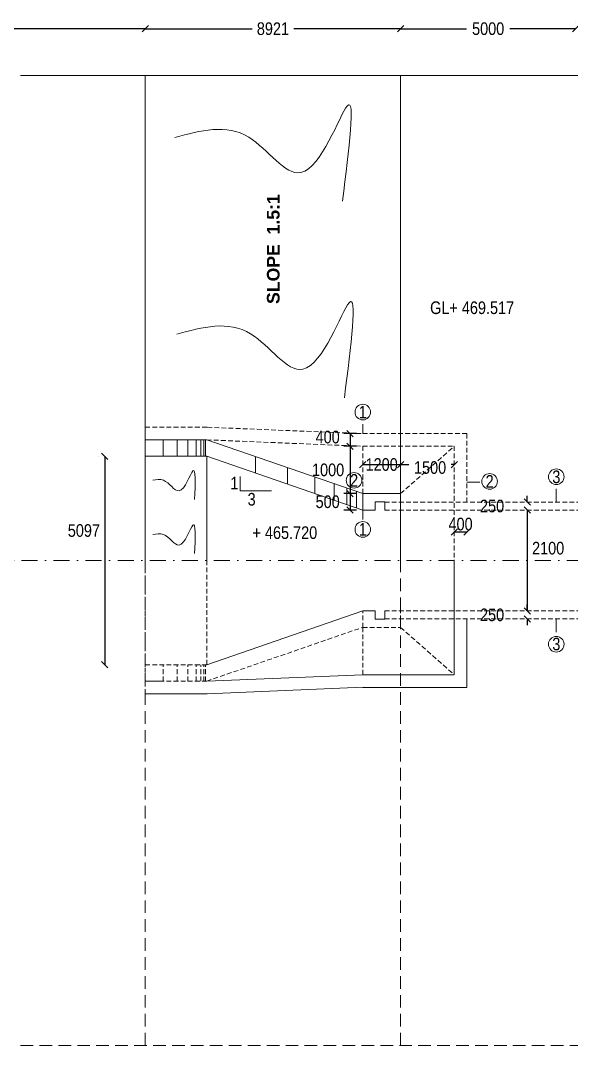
# Model space of a CAD drawing. Header units: millimetres. Extents: x 283753 to 367753, y 96727 to 160762.
# Drawn here: x 299293 to 308020, y 125487 to 141732 of the extents above; entities that cross this region are included whole.
import ezdxf

# ---------------------------------------------------------------- set-up
doc = ezdxf.new("R2010")
doc.units = ezdxf.units.MM
for name, pattern in [('CENTER', [2, 1.25, -0.25, 0.25, -0.25]), ('DASHDOTX2', [50.8, 25.4, -12.7, 0, -12.7]), ('HIDDEN', [0.375, 0.25, -0.125])]:
    doc.linetypes.add(name, pattern=pattern)
for name, color, linetype in [('Box', 20, 'Continuous'), ('canal', 5, 'Continuous'), ('CENTER', 5, 'CENTER'), ('headwall', 6, 'Continuous')]:
    doc.layers.add(name, color=color, linetype=linetype)
doc.styles.add('AB', font='ARIALBD_1.TTF')
doc.styles.add('ARIAL NARROW', font='ARIALN_1.TTF')
doc.dimstyles.get("Standard").update_dxf_attribs({"dimtxt": 0.18, "dimasz": 0.18, "dimexe": 0.18, "dimexo": 0.0625, "dimgap": 0.09, "dimtad": 0, "dimtih": 1, "dimtoh": 1, "dimdec": 4, "dimzin": 0, "dimdsep": 46, "dimtxsty": 'Standard', "dimcen": 0.09, "dimadec": 0, "dimazin": 0, "dimtfac": 1, "dimtdec": 4, "dimtofl": 0, "dimtmove": 0, "dimatfit": 3, "dimfxl": 0, "dimtolj": 1, "dimtzin": 0, "dimarcsym": 0})

# ---------------------------------------------------------------- blocks, each defined once
blk = doc.blocks.new('_Oblique')
at = {"color": 0, "linetype": 'ByBlock', "lineweight": -2}
blk.add_line((-0.5, -0.5), (0.5, 0.5), dxfattribs=at)
blk = doc.blocks.new('*D148')
at = {"layer": 'canal', "color": 0, "lineweight": -2, "transparency": 16777216}
for p, q in [((294819, 141601), (297643, 141601)), ((301269, 141601), (298444, 141601))]:
    blk.add_line(p, q, dxfattribs=at)
at = {"layer": 'Defpoints', "color": 0, "transparency": 16777216}
for p in [(294819, 141601), (301269, 141601), (301269, 141601)]:
    blk.add_point(p, dxfattribs=at)
at = {"layer": 'canal', "color": 0, "lineweight": -2, "transparency": 16777216, "xscale": 100, "yscale": 100, "zscale": 100, "rotation": 180}
blk.add_blockref('_Oblique', (294819, 141601), dxfattribs=at)
at = {"layer": 'canal', "color": 0, "lineweight": -2, "transparency": 16777216, "xscale": 100, "yscale": 100, "zscale": 100}
blk.add_blockref('_Oblique', (301269, 141601), dxfattribs=at)
at = {"layer": 'canal', "color": 0, "lineweight": 9, "transparency": 16777216, "insert": (298044, 141601), "char_height": 200, "attachment_point": 5, "style": 'ARIAL NARROW'}
blk.add_mtext('\\A1;10000', dxfattribs=at)
blk = doc.blocks.new('*D149')
at = {"layer": 'canal', "color": 0, "lineweight": -2, "transparency": 16777216}
for p, q in [((301269, 141601), (302962, 141601)), ((305313, 141601), (303620, 141601))]:
    blk.add_line(p, q, dxfattribs=at)
at = {"layer": 'Defpoints', "color": 0, "transparency": 16777216}
for p in [(301269, 141601), (305313, 141601), (305313, 141601)]:
    blk.add_point(p, dxfattribs=at)
at = {"layer": 'canal', "color": 0, "lineweight": -2, "transparency": 16777216, "xscale": 100, "yscale": 100, "zscale": 100, "rotation": 180}
blk.add_blockref('_Oblique', (301269, 141601), dxfattribs=at)
at = {"layer": 'canal', "color": 0, "lineweight": -2, "transparency": 16777216, "xscale": 100, "yscale": 100, "zscale": 100}
blk.add_blockref('_Oblique', (305313, 141601), dxfattribs=at)
at = {"layer": 'canal', "color": 0, "lineweight": 9, "transparency": 16777216, "insert": (303291, 141601), "char_height": 200, "attachment_point": 5, "style": 'ARIAL NARROW'}
blk.add_mtext('\\A1;8921', dxfattribs=at)
blk = doc.blocks.new('*D150')
at = {"layer": 'canal', "color": 0, "lineweight": -2, "transparency": 16777216}
blk.add_line((307320, 133974), (307320, 132374), dxfattribs=at)
at = {"layer": 'Defpoints', "color": 0, "transparency": 16777216}
for p in [(307320, 133974), (307320, 132374), (307320, 132374)]:
    blk.add_point(p, dxfattribs=at)
at = {"layer": 'canal', "color": 0, "lineweight": -2, "transparency": 16777216, "xscale": 100, "yscale": 100, "zscale": 100}
for p, rotation in [((307320, 133974), 90), ((307320, 132374), 270)]:
    blk.add_blockref('_Oblique', p, dxfattribs=dict(at, rotation=rotation))
at = {"layer": 'canal', "color": 0, "lineweight": 9, "transparency": 16777216, "insert": (307650, 133368), "char_height": 200, "attachment_point": 5, "style": 'ARIAL NARROW'}
blk.add_mtext('\\A1;2100', dxfattribs=at)
blk = doc.blocks.new('*D151')
at = {"layer": 'canal', "color": 0, "lineweight": -2, "transparency": 16777216}
for p, q in [((307320, 132374), (307320, 132474)), ((307320, 132249), (307320, 132149))]:
    blk.add_line(p, q, dxfattribs=at)
at = {"layer": 'Defpoints', "color": 0, "transparency": 16777216}
for p in [(307320, 132374), (307320, 132249), (307320, 132249)]:
    blk.add_point(p, dxfattribs=at)
at = {"layer": 'canal', "color": 0, "lineweight": -2, "transparency": 16777216, "xscale": 100, "yscale": 100, "zscale": 100}
for p, rotation in [((307320, 132374), 270), ((307320, 132249), 90)]:
    blk.add_blockref('_Oblique', p, dxfattribs=dict(at, rotation=rotation))
at = {"layer": 'canal', "color": 0, "lineweight": 9, "transparency": 16777216, "insert": (306762, 132311), "char_height": 200, "attachment_point": 5, "style": 'ARIAL NARROW'}
blk.add_mtext('\\A1;250', dxfattribs=at)
blk = doc.blocks.new('*D152')
at = {"layer": 'canal', "color": 0, "lineweight": -2, "transparency": 16777216}
for p, q in [((307320, 134099), (307320, 134199)), ((307320, 133974), (307320, 133874))]:
    blk.add_line(p, q, dxfattribs=at)
at = {"layer": 'Defpoints', "color": 0, "transparency": 16777216}
for p in [(307320, 134099), (307320, 134099), (307320, 133974)]:
    blk.add_point(p, dxfattribs=at)
at = {"layer": 'canal', "color": 0, "lineweight": -2, "transparency": 16777216, "xscale": 100, "yscale": 100, "zscale": 100}
for p, rotation in [((307320, 134099), 270), ((307320, 133974), 90)]:
    blk.add_blockref('_Oblique', p, dxfattribs=dict(at, rotation=rotation))
at = {"layer": 'canal', "color": 0, "lineweight": 9, "transparency": 16777216, "insert": (306762, 134036), "char_height": 200, "attachment_point": 5, "style": 'ARIAL NARROW'}
blk.add_mtext('\\A1;250', dxfattribs=at)
blk = doc.blocks.new('*D153')
at = {"layer": 'canal', "color": 0, "lineweight": -2, "transparency": 16777216}
for p, q in [((308087, 141701), (308087, 141701)), ((305313, 141601), (306355, 141601)), ((308087, 141601), (307044, 141601))]:
    blk.add_line(p, q, dxfattribs=at)
at = {"layer": 'Defpoints', "color": 0, "transparency": 16777216}
for p in [(305313, 141601), (305313, 141601), (308087, 141601)]:
    blk.add_point(p, dxfattribs=at)
at = {"layer": 'canal', "color": 0, "lineweight": -2, "transparency": 16777216, "xscale": 100, "yscale": 100, "zscale": 100, "rotation": 180}
blk.add_blockref('_Oblique', (305313, 141601), dxfattribs=at)
at = {"layer": 'canal', "color": 0, "lineweight": -2, "transparency": 16777216, "xscale": 100, "yscale": 100, "zscale": 100}
blk.add_blockref('_Oblique', (308087, 141601), dxfattribs=at)
at = {"layer": 'canal', "color": 0, "lineweight": 9, "transparency": 16777216, "insert": (306700, 141601), "char_height": 200, "attachment_point": 5, "style": 'ARIAL NARROW'}
blk.add_mtext('\\A1;5000', dxfattribs=at)
blk = doc.blocks.new('*D162')
at = {"layer": 'canal', "color": 0, "lineweight": -2, "transparency": 16777216}
for p, q in [((300527, 134826), (300527, 134826)), ((300627, 134826), (300627, 131522))]:
    blk.add_line(p, q, dxfattribs=at)
at = {"layer": 'Defpoints', "color": 0, "transparency": 16777216}
for p in [(300627, 134826), (300627, 131522), (300627, 131522)]:
    blk.add_point(p, dxfattribs=at)
at = {"layer": 'canal', "color": 0, "lineweight": -2, "transparency": 16777216, "xscale": 100, "yscale": 100, "zscale": 100}
for p, rotation in [((300627, 134826), 90), ((300627, 131522), 270)]:
    blk.add_blockref('_Oblique', p, dxfattribs=dict(at, rotation=rotation))
at = {"layer": 'canal', "color": 0, "lineweight": 9, "transparency": 16777216, "insert": (300297, 133648), "char_height": 200, "attachment_point": 5, "style": 'ARIAL NARROW'}
blk.add_mtext('\\A1;5097', dxfattribs=at)
blk = doc.blocks.new('*D163')
at = {"layer": 'Defpoints', "color": 0, "transparency": 16777216}
for p in [(304713, 134694), (305313, 134694), (305313, 134694)]:
    blk.add_point(p, dxfattribs=at)
at = {"layer": 'headwall', "color": 0, "lineweight": -2, "transparency": 16777216}
blk.add_line((304713, 134694), (305313, 134694), dxfattribs=at)
at = {"layer": 'headwall', "color": 0, "lineweight": -2, "transparency": 16777216, "xscale": 100, "yscale": 100, "zscale": 100, "rotation": 180}
blk.add_blockref('_Oblique', (304713, 134694), dxfattribs=at)
at = {"layer": 'headwall', "color": 0, "lineweight": -2, "transparency": 16777216, "xscale": 100, "yscale": 100, "zscale": 100}
blk.add_blockref('_Oblique', (305313, 134694), dxfattribs=at)
at = {"layer": 'headwall', "color": 0, "lineweight": 9, "transparency": 16777216, "insert": (305013, 134694), "char_height": 200, "attachment_point": 5, "style": 'ARIAL NARROW'}
blk.add_mtext('\\A1;1200', dxfattribs=at)
blk = doc.blocks.new('*D164')
at = {"layer": 'Defpoints', "color": 0, "transparency": 16777216}
for p in [(305313, 134694), (306163, 134694), (306163, 134694)]:
    blk.add_point(p, dxfattribs=at)
at = {"layer": 'headwall', "color": 0, "lineweight": -2, "transparency": 16777216}
for p, q in [((305313, 134694), (305443, 134694)), ((306163, 134694), (306116, 134694))]:
    blk.add_line(p, q, dxfattribs=at)
at = {"layer": 'headwall', "color": 0, "lineweight": -2, "transparency": 16777216, "xscale": 100, "yscale": 100, "zscale": 100, "rotation": 180}
blk.add_blockref('_Oblique', (305313, 134694), dxfattribs=at)
at = {"layer": 'headwall', "color": 0, "lineweight": -2, "transparency": 16777216, "xscale": 100, "yscale": 100, "zscale": 100}
blk.add_blockref('_Oblique', (306163, 134694), dxfattribs=at)
at = {"layer": 'headwall', "color": 0, "lineweight": 9, "transparency": 16777216, "insert": (305780, 134646), "char_height": 200, "attachment_point": 5, "style": 'ARIAL NARROW'}
blk.add_mtext('\\A1;1500', dxfattribs=at)
blk = doc.blocks.new('*D165')
at = {"layer": 'Defpoints', "color": 0, "transparency": 16777216}
for p in [(306163, 133626), (306363, 133626), (306363, 133626)]:
    blk.add_point(p, dxfattribs=at)
at = {"layer": 'headwall', "color": 0, "lineweight": -2, "transparency": 16777216}
blk.add_line((306163, 133626), (306363, 133626), dxfattribs=at)
at = {"layer": 'headwall', "color": 0, "lineweight": -2, "transparency": 16777216, "xscale": 100, "yscale": 100, "zscale": 100, "rotation": 180}
blk.add_blockref('_Oblique', (306163, 133626), dxfattribs=at)
at = {"layer": 'headwall', "color": 0, "lineweight": -2, "transparency": 16777216, "xscale": 100, "yscale": 100, "zscale": 100}
blk.add_blockref('_Oblique', (306363, 133626), dxfattribs=at)
at = {"layer": 'headwall', "color": 0, "lineweight": 9, "transparency": 16777216, "insert": (306263, 133750), "char_height": 200, "attachment_point": 5, "style": 'ARIAL NARROW'}
blk.add_mtext('\\A1;400', dxfattribs=at)
blk = doc.blocks.new('*D166')
at = {"layer": 'Defpoints', "color": 0, "transparency": 16777216}
for p in [(304713, 135184), (304513, 134984), (304713, 134984)]:
    blk.add_point(p, dxfattribs=at)
at = {"layer": 'headwall', "color": 0, "lineweight": -2, "transparency": 16777216}
for p, q in [((304613, 135184), (304413, 135184)), ((304513, 135184), (304513, 134984)), ((304613, 134984), (304413, 134984))]:
    blk.add_line(p, q, dxfattribs=at)
at = {"layer": 'headwall', "color": 0, "lineweight": -2, "transparency": 16777216, "xscale": 100, "yscale": 100, "zscale": 100}
for p, rotation in [((304513, 135184), 90), ((304513, 134984), 270)]:
    blk.add_blockref('_Oblique', p, dxfattribs=dict(at, rotation=rotation))
at = {"layer": 'headwall', "color": 0, "lineweight": 9, "transparency": 16777216, "insert": (304158, 135129), "char_height": 200, "attachment_point": 5, "style": 'ARIAL NARROW'}
blk.add_mtext('\\A1;400', dxfattribs=at)
blk = doc.blocks.new('*D167')
at = {"layer": 'Defpoints', "color": 0, "transparency": 16777216}
for p in [(304713, 134984), (304513, 134234), (304713, 134234)]:
    blk.add_point(p, dxfattribs=at)
at = {"layer": 'headwall', "color": 0, "lineweight": -2, "transparency": 16777216}
for p, q in [((304613, 134984), (304413, 134984)), ((304513, 134984), (304513, 134234)), ((304613, 134234), (304413, 134234))]:
    blk.add_line(p, q, dxfattribs=at)
at = {"layer": 'headwall', "color": 0, "lineweight": -2, "transparency": 16777216, "xscale": 100, "yscale": 100, "zscale": 100}
for p, rotation in [((304513, 134984), 90), ((304513, 134234), 270)]:
    blk.add_blockref('_Oblique', p, dxfattribs=dict(at, rotation=rotation))
at = {"layer": 'headwall', "color": 0, "lineweight": 9, "transparency": 16777216, "insert": (304165, 134609), "char_height": 200, "attachment_point": 5, "style": 'ARIAL NARROW'}
blk.add_mtext('\\A1;1000', dxfattribs=at)
blk = doc.blocks.new('*D168')
at = {"layer": 'Defpoints', "color": 0, "transparency": 16777216}
for p in [(304713, 134234), (304513, 133974), (304713, 133974)]:
    blk.add_point(p, dxfattribs=at)
at = {"layer": 'headwall', "color": 0, "lineweight": -2, "transparency": 16777216}
for p, q in [((304613, 134234), (304413, 134234)), ((304513, 134234), (304513, 133974)), ((304613, 133974), (304413, 133974))]:
    blk.add_line(p, q, dxfattribs=at)
at = {"layer": 'headwall', "color": 0, "lineweight": -2, "transparency": 16777216, "xscale": 100, "yscale": 100, "zscale": 100}
for p, rotation in [((304513, 134234), 90), ((304513, 133974), 270)]:
    blk.add_blockref('_Oblique', p, dxfattribs=dict(at, rotation=rotation))
at = {"layer": 'headwall', "color": 0, "lineweight": 9, "transparency": 16777216, "insert": (304158, 134104), "char_height": 200, "attachment_point": 5, "style": 'ARIAL NARROW'}
blk.add_mtext('\\A1;500', dxfattribs=at)

msp = doc.modelspace()

# ---------------------------------------------------------------- linework, layer by layer
at = {"layer": 'Box', "color": 0, "linetype": 'HIDDEN', "lineweight": 9, "ltscale": 300}
for p, q in [((305062.6, 134098.9), (311517.1, 134098.9)), ((305062.6, 133973.9), (311517.1, 133973.9)), ((305062.6, 132373.9), (311517.1, 132373.9)), ((305062.6, 132248.9), (311517.1, 132248.9))]:
    msp.add_line(p, q, dxfattribs=at)
at = {"layer": 'canal', "color": 0, "linetype": 'Continuous', "lineweight": 9}
for p, q in [((299293.3, 140860.4), (312682, 140860.4)), ((301268.6, 140860.4), (301268.6, 133174)), ((305312.6, 140860.4), (305312.6, 133173.9)), ((302771.2, 134503.1), (302771.2, 134276.8)), ((302771.2, 134276.8), (303269.4, 134276.8))]:
    msp.add_line(p, q, dxfattribs=at)
at = {"layer": 'canal', "color": 0, "linetype": 'HIDDEN', "lineweight": 9, "ltscale": 800}
for p, q in [((301268.6, 125487.5), (301268.6, 133173.9)), ((305312.6, 125487.5), (305312.6, 133173.9)), ((299293.3, 125487.5), (312273.6, 125487.5))]:
    msp.add_line(p, q, dxfattribs=at)
at = {"layer": 'canal', "color": 0, "linetype": 'Continuous', "lineweight": 9}
for points in [[(301738.5, 139876.7), (302907.5, 139883.2), (303733.8, 139321.6), (304467, 140376.7), (304391.7, 138869.5)], [(301768.9, 136759.9), (302937.9, 136766.5), (303764.2, 136204.8), (304497.4, 137259.9), (304422.1, 135752.7)], [(301390, 134444.5), (301556.1, 134446.5), (301804, 134278), (302024, 134594.5), (302050, 134142.3)], [(301390, 133585.1), (301556.1, 133587.1), (301804, 133418.6), (302024, 133735.1), (302050, 133283)]]:
    msp.add_spline(points, degree=3, dxfattribs=at)
at = {"layer": 'CENTER', "color": 0, "linetype": 'DASHDOTX2', "lineweight": 9, "ltscale": 10}
msp.add_line((287621.8, 133173.9), (320364.9, 133173.9), dxfattribs=at)
at = {"layer": 'headwall', "color": 0, "linetype": 'Continuous', "lineweight": 9}
for p, q in [((304712.6, 135184.3), (304712.6, 135332.4)), ((301268.6, 135286.1), (301268.6, 133173.9)), ((301493.6, 135086.1), (301268.6, 135086.1)), ((302243.6, 135086.1), (301268.6, 135086.1)), ((301553.6, 135086.1), (301553.6, 134825.7)), ((301773.6, 135086.1), (301773.6, 134825.7)), ((301943.6, 135086.1), (301943.6, 134825.7)), ((302073.6, 135086.1), (302073.6, 134825.7)), ((302148.6, 135086.1), (302148.6, 134825.7)), ((302198.6, 135086.1), (302198.6, 134825.7)), ((302223.6, 135086.1), (302223.6, 134825.7)), ((302243.6, 135086.1), (304712.6, 134234.3)), ((302243.6, 134825.7), (301268.6, 134825.7)), ((302243.6, 134825.7), (304712.6, 133973.9)), ((302243.6, 134825.7), (302243.6, 133173.9)), ((303015, 134819.9), (303015, 134559.6)), ((303520.2, 134645.6), (303520.2, 134385.3)), ((303956.8, 134495), (303956.8, 134234.7)), ((304262.6, 134389.5), (304262.6, 134129.2)), ((306568.2, 134415), (306362.6, 134415)), ((304462.6, 134320.5), (304462.6, 134060.2)), ((304612.6, 134268.8), (304612.6, 134008.4)), ((304712.6, 134234.3), (304712.6, 133973.9)), ((305312.6, 134234.3), (305312.6, 133973.9)), ((307777.2, 134098.9), (307777.2, 134307.5)), ((304912.6, 134104.1), (304912.6, 133973.9)), ((305062.6, 134104.1), (304912.6, 134104.1)), ((305062.6, 134104.1), (305062.6, 133973.9)), ((304712.6, 133973.2), (304712.6, 133821.1)), ((306162.6, 131363.6), (306162.6, 133173.9)), ((302243.6, 131522.2), (304712.6, 132374)), ((304912.6, 132243.8), (304912.6, 132374)), ((305062.6, 132243.8), (304912.6, 132243.8)), ((305062.6, 132243.8), (305062.6, 132374)), ((306362.6, 131163.6), (306362.6, 132249)), ((307777.2, 132248.9), (307777.2, 132040.3)), ((301493.6, 131261.9), (301268.6, 131261.9)), ((302243.6, 131261.8), (304712.6, 131363.6)), ((304712.6, 131363.6), (306162.6, 131363.6)), ((302251.8, 131062), (304720.8, 131163.8)), ((304712.6, 131163.6), (306362.6, 131163.6)), ((302243.6, 131061.9), (301268.6, 131061.9))]:
    msp.add_line(p, q, dxfattribs=at)
at = {"layer": 'headwall', "color": 0, "linetype": 'HIDDEN', "lineweight": 9, "ltscale": 300}
for p, q in [((302243.6, 135286.1), (301268.6, 135286.1)), ((302251.8, 135285.9), (304720.8, 135184.1)), ((304712.6, 135184.3), (306362.6, 135184.3)), ((306362.6, 135184.3), (306362.6, 134098.9)), ((302243.6, 135086.1), (304712.6, 134984.3)), ((304712.6, 134984.3), (306162.6, 134984.3)), ((304712.6, 134984.3), (304712.6, 134234.3)), ((305312.6, 134234.3), (306162.6, 134984.3)), ((306162.6, 134984.3), (306162.6, 133173.9)), ((301268.6, 131061.9), (301268.6, 133174)), ((302243.6, 133173.9), (302243.6, 131522.2)), ((304712.6, 132113.6), (304712.6, 132374)), ((305312.6, 132113.6), (305312.6, 132373.9)), ((302243.6, 131261.8), (304712.6, 132113.6)), ((304712.6, 132113.6), (305312.6, 132113.6)), ((304712.6, 131363.6), (304712.6, 132113.6)), ((305312.6, 132113.6), (306162.6, 131363.6)), ((302243.6, 131522.2), (301268.6, 131522.2)), ((301553.6, 131261.9), (301553.6, 131522.2)), ((301773.6, 131261.9), (301773.6, 131522.2)), ((301943.6, 131261.9), (301943.6, 131522.2)), ((302073.6, 131261.9), (302073.6, 131522.2)), ((302148.6, 131261.9), (302148.6, 131522.2)), ((302198.6, 131261.9), (302198.6, 131522.2)), ((302223.6, 131261.9), (302223.6, 131522.2)), ((302243.6, 131261.9), (301268.6, 131261.9))]:
    msp.add_line(p, q, dxfattribs=at)
at = {"layer": 'headwall', "color": 0, "linetype": 'ByBlock', "lineweight": 9, "ltscale": 10}
for p, q in [((304712.6, 134234.3), (305312.6, 134234.3)), ((304912.6, 133973.9), (304712.6, 133973.9)), ((304912.6, 132374), (304712.6, 132374))]:
    msp.add_line(p, q, dxfattribs=at)
at = {"layer": 'headwall', "color": 0, "linetype": 'Continuous', "lineweight": 9}
for centre in [(304714.6, 135525.9), (304576.2, 134444.5), (306722.5, 134427.6), (307779.2, 134501.1), (304714.6, 133666.7), (307779.2, 131846.8)]:
    msp.add_circle(centre, 123.6, dxfattribs=at)

# ---------------------------------------------------------------- texts
at = {"layer": 'canal', "color": 0, "lineweight": 9, "style": 'ARIAL NARROW'}
for s, p in [('GL+ 469.517', (305780, 137079.8)), ('1', (302616.8, 134300)), ('3', (302890.2, 134044.6)), ('+ 465.720', (302966.9, 133515))]:
    msp.add_text(s, height=200, dxfattribs=at).set_placement(p)
at = {"layer": 'canal', "color": 0, "linetype": 'Continuous', "lineweight": 9, "insert": (303297.6, 137239.5), "char_height": 200, "attachment_point": 4, "rotation": 90, "style": 'AB'}
msp.add_mtext('SLOPE  1.5:1', dxfattribs=at)
at = {"layer": 'headwall', "color": 0, "lineweight": 9, "style": 'ARIAL NARROW'}
for s, p in [('1', (304651.7, 135424.9)), ('2', (304513.3, 134343.5)), ('2', (306659.7, 134326.5)), ('3', (307716.4, 134400)), ('1', (304651.7, 133566.9)), ('3', (307716.4, 131750.4))]:
    msp.add_text(s, height=200, dxfattribs=at).set_placement(p)

# ---------------------------------------------------------------- dimensions: what is measured, and where the dimension line sits
at = {"layer": 'canal', "color": 0, "lineweight": 9}
for base, p1, p2, text, picture, middle in [((301268.6, 141600.6), (294818.6, 141600.6), (301268.6, 141600.6), '10000', '*D148', (298043.6, 141600.6)), ((305312.6, 141600.6), (301268.6, 141600.6), (305312.6, 141600.6), '8921', '*D149', (303290.6, 141600.6)), ((305312.6, 141600.6), (308086.7, 141600.6), (305312.6, 141600.6), '5000', '*D153', (306699.6, 141600.6))]:
    dim = msp.add_linear_dim(base=base, p1=p1, p2=p2, text=text, dimstyle='Standard', override={"dimtxt": 200, "dimasz": 100, "dimexe": 100, "dimexo": 100, "dimgap": 100, "dimtih": 0, "dimdec": 0, "dimtxsty": 'ARIAL NARROW', "dimblk1": 'Oblique', "dimblk2": 'Oblique', "dimsah": 1, "dimtmove": 2}, dxfattribs=at)
    dim.commit()
    dim.dimension.update_dxf_attribs({"geometry": picture, "text_midpoint": middle})
for base, p1, p2, text, picture, middle in [((300627.1, 131522.2), (300627.1, 134825.7), (300627.1, 131522.2), '5097', '*D162', (300296.6, 133647.7)), ((307320, 132373.9), (307320, 133973.9), (307320, 132373.9), '2100', '*D150', (307650, 133368.3))]:
    dim = msp.add_linear_dim(base=base, p1=p1, p2=p2, angle=90, text=text, dimstyle='Standard', override={"dimtxt": 200, "dimasz": 100, "dimexe": 100, "dimexo": 100, "dimgap": 100, "dimtih": 0, "dimdec": 0, "dimtxsty": 'ARIAL NARROW', "dimblk1": 'Oblique', "dimblk2": 'Oblique', "dimsah": 1, "dimtmove": 2}, dxfattribs=at)
    dim.commit()
    dim.dimension.update_dxf_attribs({"geometry": picture, "text_midpoint": middle, "dimtype": 160})
for base, p1, p2, picture, middle in [((307320, 134098.9), (307320, 133973.9), (307320, 134098.9), '*D152', (306761.5, 134036.4)), ((307320, 132248.9), (307320, 132373.9), (307320, 132248.9), '*D151', (306761.5, 132311.4))]:
    dim = msp.add_linear_dim(base=base, p1=p1, p2=p2, angle=90, text='250', dimstyle='Standard', override={"dimtxt": 200, "dimasz": 100, "dimexe": 100, "dimexo": 100, "dimgap": 100, "dimtih": 0, "dimdec": 0, "dimtxsty": 'ARIAL NARROW', "dimblk1": 'Oblique', "dimblk2": 'Oblique', "dimsah": 1, "dimtmove": 2}, dxfattribs=at)
    dim.commit()
    dim.dimension.update_dxf_attribs({"geometry": picture, "text_midpoint": middle})
at = {"layer": 'headwall', "color": 0, "lineweight": 9}
for base, p1, p2, text, picture, middle in [((304512.6, 134984.3), (304712.6, 135184.3), (304712.6, 134984.3), '400', '*D166', (304158.4, 135129.2)), ((304512.6, 134234.3), (304712.6, 134984.3), (304712.6, 134234.3), '1000', '*D167', (304165.2, 134609.3))]:
    dim = msp.add_linear_dim(base=base, p1=p1, p2=p2, angle=90, text=text, dimstyle='Standard', override={"dimtxt": 200, "dimasz": 100, "dimexe": 100, "dimexo": 100, "dimgap": 100, "dimtih": 0, "dimdec": 0, "dimtxsty": 'ARIAL NARROW', "dimblk1": 'Oblique', "dimblk2": 'Oblique', "dimsah": 1, "dimtmove": 2}, dxfattribs=at)
    dim.commit()
    dim.dimension.update_dxf_attribs({"geometry": picture, "text_midpoint": middle, "dimtype": 160})
for base, p1, p2, text, picture, middle in [((305312.6, 134693.9), (304712.6, 134693.9), (305312.6, 134693.9), '1200', '*D163', (305012.6, 134693.9)), ((306162.6, 134693.9), (305312.6, 134693.9), (306162.6, 134693.9), '1500', '*D164', (305779.6, 134646.3)), ((306362.6, 133625.6), (306162.6, 133625.6), (306362.6, 133625.6), '400', '*D165', (306262.6, 133750.4))]:
    dim = msp.add_linear_dim(base=base, p1=p1, p2=p2, text=text, dimstyle='Standard', override={"dimtxt": 200, "dimasz": 100, "dimexe": 100, "dimexo": 100, "dimgap": 100, "dimtih": 0, "dimdec": 0, "dimtxsty": 'ARIAL NARROW', "dimblk1": 'Oblique', "dimblk2": 'Oblique', "dimsah": 1, "dimtmove": 2}, dxfattribs=at)
    dim.commit()
    dim.dimension.update_dxf_attribs({"geometry": picture, "text_midpoint": middle, "dimtype": 160})
dim = msp.add_linear_dim(base=(304512.6, 133973.9), p1=(304712.6, 134234.3), p2=(304712.6, 133973.9), angle=90, text='500', dimstyle='Standard', override={"dimtxt": 200, "dimasz": 100, "dimexe": 100, "dimexo": 100, "dimgap": 100, "dimtih": 0, "dimdec": 0, "dimtxsty": 'ARIAL NARROW', "dimblk1": 'Oblique', "dimblk2": 'Oblique', "dimsah": 1, "dimtmove": 2}, dxfattribs=at)
dim.commit()
dim.dimension.update_dxf_attribs({"geometry": '*D168', "text_midpoint": (304158.4, 134104.1)})

doc.saveas('drawing.dxf')
